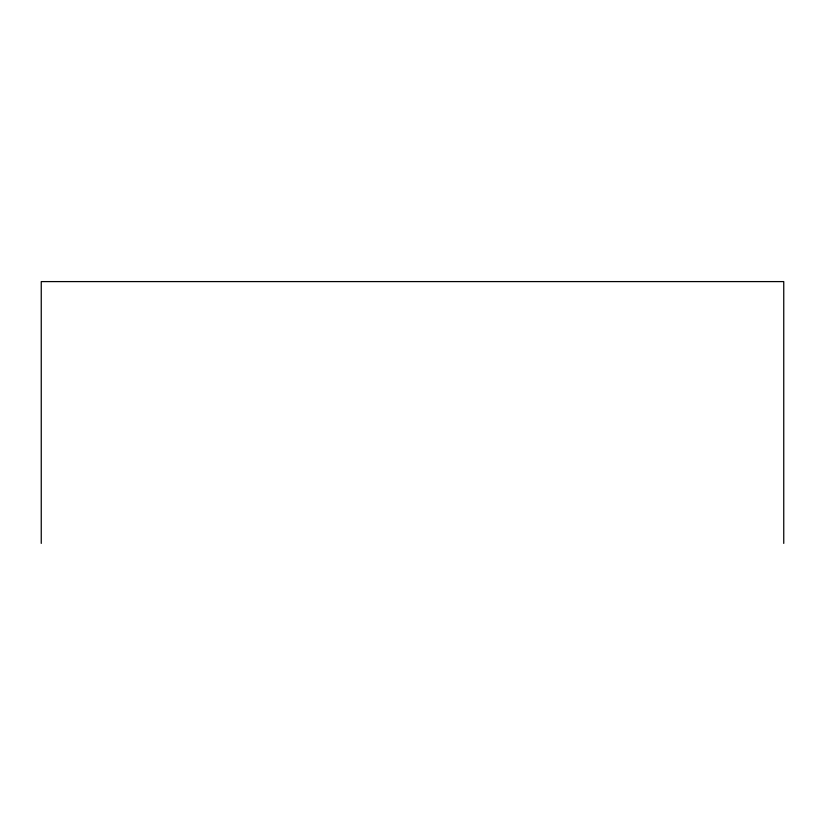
<?xml version="1.0" encoding="UTF-8"?>
<svg xmlns="http://www.w3.org/2000/svg" width="825" height="825" viewBox="0 0 825 825"><rect width="100%" height="100%" fill="white"/><g stroke="black" fill="none" stroke-linecap="round" stroke-linejoin="round"><path stroke-width="1.24" d="M783.75 543.407L783.75 281.593L41.25 281.593L41.25 543.407"/></g></svg>
